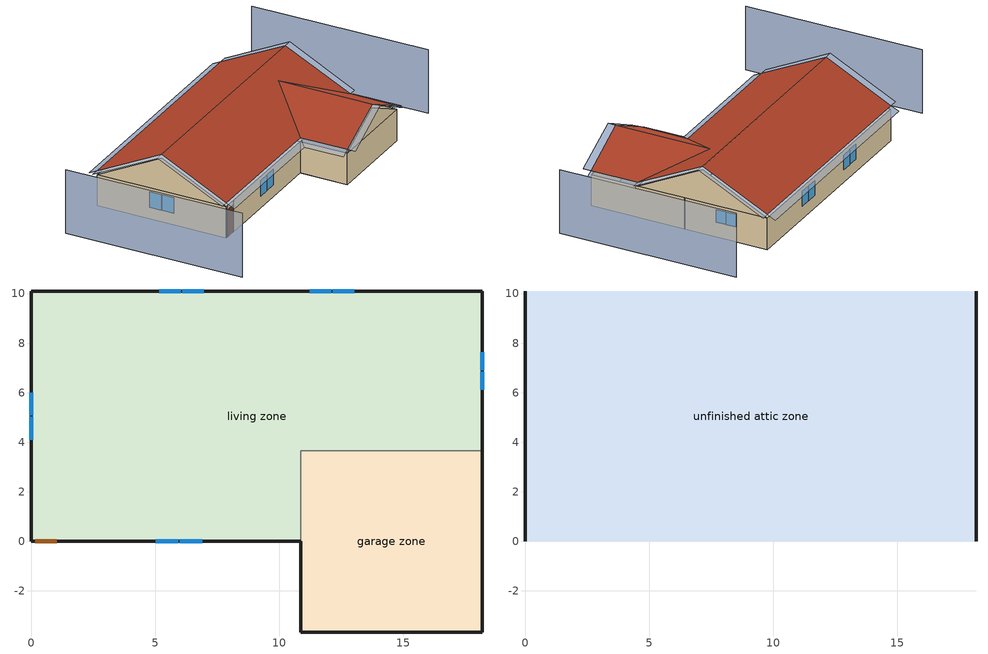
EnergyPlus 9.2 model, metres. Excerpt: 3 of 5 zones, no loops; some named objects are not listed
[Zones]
garage zone
 floor foundation (FloorFndGrndUnfinSlab): 10.87,-3.66 10.87,3.66 18.19,3.66 18.19,-3.66 z0
 wall outside (WallExtUninsUnfin): 10.87,0 10.87,-3.66 18.19,-3.66 18.19,3.66 z0:2.44; 10.87,-3.66,2.44 18.19,-3.66,2.44 14.53,-3.66,4.27
 wall to living zone (WallIntFinInsUnfin Reversed): 18.19,3.66 10.87,3.66 10.87,0 z0:2.44
 roof outside (RoofUnfinUninsExt): 10.87,0,2.74 10.87,-3.66,2.74 14.53,-3.66,4.57 14.53,3.66,4.57; 18.19,0,2.74 14.53,3.66,4.57 14.53,-3.66,4.57 18.19,-3.66,2.74
living zone
 floor foundation (FloorFndGrndFinSlab): 0,0 0,10.1 18.19,10.1 18.19,3.66 10.87,3.66 10.87,0 z0
 wall outside (WallExtInsFin): 18.19,3.66 18.19,10.1 0,10.1 0,0 0.13,0 1.05,0 10.87,0 z0:2.44
 window (WindowConstruction): 18.19,6.12 18.19,6.85 / 18.19,6.91 18.19,7.64 z1.16:2.13; 5.02,0 5.93,0 / 5.99,0 6.9,0 z0.93:2.13; 0,5.99 0,5.08 / 0,5.02 0,4.11 z0.92:2.13; 13.02,10.1 12.16,10.1 / 12.09,10.1 11.23,10.1 / 6.96,10.1 6.09,10.1 / 6.03,10.1 5.17,10.1 z0.98:2.13
 door (Door): 0.15,0 1.02,0 z0:2.13
unfinished attic zone
 floor to garage zone (FloorUnfinUninsUnfin): 18.19,3.66 18.19,0 10.87,0 10.87,3.66 z2.44
 floor to living zone (FloorFinInsUnfinAttic): 18.19,10.1 18.19,3.66 10.87,3.66 10.87,0 0,0 0,10.1 z2.44
 wall outside (WallExtUninsUnfin): 0,5.05,4.96 0,10.1,2.44 0,0,2.44; 18.19,5.05,4.96 18.19,0,2.44 18.19,10.1,2.44
 roof outside (RoofUnfinInsExt): 0,5.05,5.27 18.19,5.05,5.27 18.19,10.1,2.74 0,10.1,2.74; 0,5.05,5.27 0,0,2.74 10.87,0,2.74 14.53,3.66,4.57 18.19,0,2.74 18.19,5.05,5.27
shading: -4.57,10.1 -4.57,-3.66 / 22.76,-3.66 22.76,10.1 z0:4.96; -0.61,10.1,2.74 -0.61,5.05,5.27 0,5.05,5.27 0,10.1,2.74; 18.8,5.05,5.27 18.8,10.1,2.74 18.19,10.1,2.74 18.19,5.05,5.27; 18.19,10.71,2.44 0,10.71,2.44 0,10.1,2.74 18.19,10.1,2.74; 10.26,0,2.44 10.26,-3.66,2.44 10.87,-3.66,2.74 10.87,0,2.74; 10.87,-4.27,2.74 14.53,-4.27,4.57 14.53,-3.66,4.57 10.87,-3.66,2.74; 18.8,-3.66,2.44 18.8,0,2.44 18.19,0,2.74 18.19,-3.66,2.74; 14.53,-4.27,4.57 18.19,-4.27,2.74 18.19,-3.66,2.74 14.53,-3.66,4.57; -0.61,5.05,5.27 -0.61,0,2.74 0,0,2.74 0,5.05,5.27; 0,-0.61,2.44 10.87,-0.61,2.44 10.87,0,2.74 0,0,2.74; 18.8,0,2.74 18.8,5.05,5.27 18.19,5.05,5.27 18.19,0,2.74
[Building]
Building 1: North Axis {deg}=225; Terrain=Suburbs
[Site:Location]
Houston Bush Intercontinental_TX_USA: Latitude {deg}=30; Longitude {deg}=-95.37; Time Zone {hr}=-6; Elevation {m}=29
[Site:GroundTemperature:Deep]
20.359, 20.359, 20.359, 20.359, 20.359, 20.359, 20.359, 20.359, 20.359, 20.359, 20.359, 20.359
[Site:WaterMainsTemperature]
Calculation Method=Correlation; Annual Average Outdoor Air Temperature {C}=20.359; Maximum Difference In Monthly Average Outdoor Air Temperatures {deltaC}=17.7629
[Material] Roughness=Rough
Name | Thickness {m} | Conductivity {W/m-K} | Density {kg/m3} | Specific Heat {J/kg-K} | Thermal Absorptance | Solar Absorptance | Visible Absorptance
Asphalt Shingles&#44 Medium | 0.009525 | 0.162714 | 1121.4 | 1465.45 | 0.91 | 0.85 | 0.85
Concrete 4.0 in. | 0.1016 | 1.803125 | 2242.8 | 837.4 | 0.9 | 0.7 | 0.7
DoorMaterial | 0.04445 | 0.0612267 | 512.64 | 1214.23 | 0.9 | 0.7 | 0.7
Drywall 0.5 in. | 0.0127 | 0.160291 | 801 | 837.4 | 0.9 | 0.5 | 0.1
Floor Covering | 0.0127 | 0.0433444 | 54.468 | 1339.84 | 0.9 | 0.9 | 0.7
FloorFinStudAndAirFloor | 0.1397 | 0.606274 | 67.691 | 1210.98 | 0.9 | 0.7 | 0.7
FloorUAAdditionalCeilingIns | 0.196342 | 0.0539976 | 16.02 | 1046.75 | 0.9 | 0.7 | 0.7
FloorUATrussandIns | 0.0889 | 0.0564573 | 50.7834 | 1165.1 | 0.9 | 0.7 | 0.7
FootingMaterial; FootingMaterial 1 | 0.2032 | 1.803125 | 2242.8 | 837.4 | 0.9 | 0.7 | 0.7
res furniture material living space | 0.1524 | 0.115458 | 640.8 | 1214.23 | 0.9 | 0.6 | 0.1
RoofSheathing | 0.01905 | 0.115458 | 512.64 | 1214.23 | 0.9 | 0.7 | 0.7
RoofUARoofIns | 0.18415 | 8.02397 | 37.0049 | 1207.88 | 0.9 | 0.7 | 0.7
Vinyl&#44 Light | 0.009525 | 0.089435 | 177.822 | 1046.75 | 0.9 | 0.3 | 0.3
WallCMU | 0.1524 | 0.469988 | 1001.12 | 852.065 | 0.9 | 0.7 | 0.7
WallCMU 1 | 0.1524 | 0.472233 | 1001.12 | 852.065 | 0.9 | 0.7 | 0.7
WallFurring | 0.0508 | 0.0312359 | 110.334 | 1154.52 | 0.9 | 0.7 | 0.7
WallFurring 1 | 0.0508 | 0.0313851 | 110.334 | 1154.52 | 0.9 | 0.7 | 0.7
WallSheathing | 0.0127 | 0.115458 | 512.64 | 1214.23 | 0.9 | 0.7 | 0.7
WallStudAndCavity | 0.0889 | 0.393744 | 83.0341 | 1211.67 | 0.9 | 0.7 | 0.7
WallStudAndCavity 1 | 0.0889 | 0.397942 | 83.0341 | 1211.67 | 0.9 | 0.7 | 0.7
[WindowMaterial:Shade]
CoolingShade: Solar Transmittance=0.999; Solar Reflectance=0.00099; Visible Transmittance=0.999; Visible Reflectance=0.00099; Infrared Hemispherical Emissivity=1e-05; Infrared Transmittance=0.999; Thickness {m}=0.0001; Conductivity {W/m-K}=10000; Shade to Glass Distance {m}=0.001; Top Opening Multiplier=0; Bottom Opening Multiplier=0; Left-Side Opening Multiplier=0; Right-Side Opening Multiplier=0; Airflow Permeability=0
[WindowMaterial:SimpleGlazingSystem]
WindowMaterial: U-Factor {W/m2-K}=2.78222; Solar Heat Gain Coefficient=0.392
[Construction]
Door: DoorMaterial
FloorFinInsUnfinAttic: FloorUAAdditionalCeilingIns, FloorUATrussandIns, Drywall 0.5 in.
FloorFndGrndFinSlab: Concrete 4.0 in., Floor Covering
FloorFndGrndUnfinSlab: Concrete 4.0 in.
FloorUnfinUninsUnfin: FloorFinStudAndAirFloor, RoofSheathing
FloorUnfinUninsUnfin Reversed: RoofSheathing, FloorFinStudAndAirFloor
FootingConstruction: FootingMaterial
FootingConstruction 1: FootingMaterial 1
res furniture construction garage space; res furniture construction living space: res furniture material living space
RoofUnfinInsExt; RoofUnfinUninsExt: Asphalt Shingles&#44 Medium, RoofSheathing, RoofUARoofIns
WallExtInsFin: Vinyl&#44 Light, WallSheathing, WallCMU, WallFurring, Drywall 0.5 in.
WallExtUninsUnfin: Vinyl&#44 Light, WallSheathing, WallStudAndCavity
WallIntFinInsUnfin Reversed: WallFurring 1, WallCMU 1, WallSheathing
WallIntFinUninsFin: WallStudAndCavity 1, Drywall 0.5 in.
WindowConstruction: WindowMaterial
[Zone]
garage zone: Floor Area {m2}=80.2682; Part of Total Floor Area=Yes
living zone; unfinished attic zone: 
res ds res ac asys ret air zone; res ds res fur gas asys ret air zone: Volume {m3}=0.25
[SurfaceProperty:ExposedFoundationPerimeter] Exposed Perimeter Calculation Method=TotalExposedPerimeter
Name | Total Exposed Perimeter {m}
Surface 1 | 18.288
Surface 7 | 45.6094
[InternalMass]
Name | Construction | Zone or ZoneList | Surface Area {m2}
Merged Surface 21 - Surface 21 Reversed | FloorUnfinUninsUnfin Reversed | garage zone | 26.7561
res furniture mass garage space | res furniture construction garage space | garage zone | 5.35122
living space Partition | WallIntFinUninsFin | living zone | 157.006
res furniture mass living space | res furniture construction living space | living zone | 62.8025
[Lights] Design Level Calculation Method=LightingLevel; Return Air Fraction=0; Fraction Radiant=0.6; Fraction Visible=0.2; Fraction Replaceable=1
Name | Zone or ZoneList | Schedule | Lighting Level {W}
res lighting garage garage space | garage zone | lighting_garage | 8.47694
res lighting interior living space | living zone | lighting_interior | 545.84
[ZoneInfiltration:EffectiveLeakageArea] Schedule=Always On Discrete
Name | Zone | Effective Air Leakage Area {cm2} | Stack Coefficient | Wind Coefficient
res infil|garage attic space; res infil|garage space | garage zone | 363.676 | 0.000242002 | 5.99869e-05
res infil|unfinished attic space | unfinished attic zone | 6119.28 | 0.000196726 | 3.59254e-05
[People]
res occupants|living space: Zone or ZoneList=living zone; Number of People Schedule=occupants; Number of People Calculation Method=People; Number of People=2; Fraction Radiant=0.319734; Sensible Heat Fraction=0.573; Activity Level Schedule=Schedule Ruleset 1; Carbon Dioxide Generation Rate {m3/s-W}=0; Enable ASHRAE 55 Comfort Warnings=No; Mean Radiant Temperature Calculation Type=ZoneAveraged
[ElectricEquipment] Zone or ZoneList=living zone; Design Level Calculation Method=EquipmentLevel
Name | Schedule | Design Level {W} | Fraction Latent | Fraction Radiant | Fraction Lost
res cd electric | clothes_dryer | 116350 | 0.05 | 0.09 | 0.8
res ceil fan non benchmark equip | res ceil fan master | 22.5 | 0 | 0.558 | 0.07
res cw | clothes_washer_power | 181021 | 0 | 0.48 | 0.2
res infil_1 bath fan; res infil_1 house fan; res infil_1 range fan | Always On Discrete | 0 | 0 | 0 | 1
res misc plug loads|living space | plug_loads | 493.016 | 0.021 | 0.558 | 0.049
res range electric | cooking_range | 7050.58 | 0.3 | 0.24 | 0.3
res refrig | res refrig schedule | 65.0889 | 0 | 0 | 0
[OtherEquipment] Design Level Calculation Method=EquipmentLevel
Name | Fuel Type | Zone or ZoneList | Schedule | Design Level {W} | Fraction Latent | Fraction Radiant | Fraction Lost
res bath | None | living zone | baths | 11869.3 | 0 | 0 | 0
res ds res ac asys SupDCnToLvEq; res ds res ac asys SupLatLkToLvEq; res ds res ac asys SupSLkToLvEq; res ds res fur gas asys SupDCnToLvEq; res ds res fur gas asys SupLatLkToLvEq; res ds res fur gas asys SupSLkToLvEq | None | living zone | Always On Discrete | 0
res hot water distribution | None | living zone | res hot water distribution schedule | 72.4846 | 0 | 0 | 0
res range gas | NaturalGas | living zone | cooking_range | 73412 | 0.2 | 0.18 | 0.5
res shower | None | living zone | showers | 14462.2 | 0.487118 | 0 | 0
res sink | None | living zone | sinks | 12545.3 | 0.311976 | 0 | 0
res ds res ac asys RetDCnToPlEq; res ds res ac asys RetLatLkEq; res ds res ac asys RetSLkEq | None | res ds res ac asys ret air zone | Always On Discrete | 0
res ds res fur gas asys RetDCnToPlEq; res ds res fur gas asys RetLatLkEq; res ds res fur gas asys RetSLkEq | None | res ds res fur gas asys ret air zone | Always On Discrete | 0
res ds res ac asys RetDCnToAhEquip; res ds res ac asys SupDCnToAhEq; res ds res ac asys SupLatLkToAhEq; res ds res ac asys SupSLkToAhEq; res ds res fur gas asys RetDCnToAhEquip; res ds res fur gas asys SupDCnToAhEq; res ds res fur gas asys SupLatLkToAhEq; res ds res fur gas asys SupSLkToAhEq | None | unfinished attic zone | Always On Discrete | 0
[ZoneInfiltration:DesignFlowRate] Zone or ZoneList=living zone; Schedule=Always On Discrete; Design Flow Rate Calculation Method=Flow/Zone; Design Flow Rate {m3/s}=0
res infil_1 flow; res nv_1 flow
[ZoneMixing] Schedule=Always On Continuous; Design Flow Rate Calculation Method=Flow/Zone; Design Flow Rate {m3/s}=0
Name | Zone | Source Zone
res ds res ac asys AhToLivMix; res ds res fur gas asys AhToLivMix | living zone | unfinished attic zone
res ds res ac asys LivToAhMix; res ds res fur gas asys LivToAhMix | unfinished attic zone | living zone
[WindowShadingControl]
WindowShadingControl: Zone=living zone; Shading Type=InteriorShade; Shading Control Type=OnIfScheduleAllows; Schedule=Window shading schedule; Shading Control Is Scheduled=Yes; Glare Control Is Active=No; Shading Device Material=CoolingShade; Multiple Surface Control Type=Group; Fenestration Surface Name 1=Surface 9 - Window 3; Fenestration Surface Name 2=Surface 10 - Window 2; Fenestration Surface Name 3=Surface 10 - Window 1; Fenestration Surface Name 4=Surface 9 - Window 4; Fenestration Surface Name 5=Surface 13 - Window 2; Fenestration Surface Name 6=Surface 8 - Window 2; Fenestration Surface Name 7=Surface 9 - Window 2; Fenestration Surface Name 8=Surface 8 - Window 1; Fenestration Surface Name 9=Surface 9 - Window 1; Fenestration Surface Name 10=Surface 13 - Window 1
[AvailabilityManager:Scheduled] Schedule=Always On Discrete
res ac asys Availability Manager; res fur gas asys Availability Manager
[AirLoopHVAC:ReturnPlenum]
Name | Zone
res ac asys return plenum | res ds res ac asys ret air zone
res fur gas asys return plenum | res ds res fur gas asys ret air zone
[Foundation:Kiva] Wall Height Above Grade {m}=0.2032; Wall Depth Below Slab {m}=0.2032
Name | Footing Wall Construction
Foundation Kiva 1 | FootingConstruction
Foundation Kiva 2 | FootingConstruction 1
[Foundation:Kiva:Settings]
Soil Conductivity {W/m-K}=1.731; Soil Density {kg/m3}=1842.3; Soil Specific Heat {J/kg-K}=418.7; Ground Solar Absorptivity=0.9; Ground Thermal Absorptivity=0.9; Ground Surface Roughness {m}=0.03; Far-Field Width {m}=40; Deep-Ground Boundary Condition=ZeroFlux; Deep-Ground Depth {m}=40; Minimum Cell Dimension {m}=0.02; Maximum Cell Growth Coefficient=1.5; Simulation Timestep=Hourly
[Exterior:Lights]
res lighting exterior: Schedule=lighting_exterior; Design Level {W}=38.4111
[EnergyManagementSystem:GlobalVariable]
res_ds_res_ac_asys_AhMfr
res_ds_res_ac_asys_AhT
res_ds_res_ac_asys_AhToLiv
res_ds_res_ac_asys_AhTt
res_ds_res_ac_asys_AhVfr
res_ds_res_ac_asys_AhW
res_ds_res_ac_asys_AhWt
res_ds_res_ac_asys_FanRtf
res_ds_res_ac_asys_LivToAh
res_ds_res_ac_asys_lk_ret_fan_equiv
res_ds_res_ac_asys_lk_sup_fan_equiv
res_ds_res_ac_asys_RaT
res_ds_res_ac_asys_RaW
res_ds_res_ac_asys_RetDCnToAh
res_ds_res_ac_asys_RetDCnToPl
res_ds_res_ac_asys_RetLatLk
res_ds_res_ac_asys_RetSLk
res_ds_res_ac_asys_SupDCnToAh
res_ds_res_ac_asys_SupDCnToLv
res_ds_res_ac_asys_SupLatLkToAh
res_ds_res_ac_asys_SupLatLkToLv
res_ds_res_ac_asys_SupSLkToAh
res_ds_res_ac_asys_SupSLkToLv
res_ds_res_fur_gas_asys_AhMfr
res_ds_res_fur_gas_asys_AhT
res_ds_res_fur_gas_asys_AhToLiv
res_ds_res_fur_gas_asys_AhTt
res_ds_res_fur_gas_asys_AhVfr
res_ds_res_fur_gas_asys_AhW
res_ds_res_fur_gas_asys_AhWt
res_ds_res_fur_gas_asys_FanRtf
res_ds_res_fur_gas_asys_LivToAh
res_ds_res_fur_gas_asys_lk_ret_fan_equiv
res_ds_res_fur_gas_asys_lk_sup_fan_equiv
res_ds_res_fur_gas_asys_RaT
res_ds_res_fur_gas_asys_RaW
res_ds_res_fur_gas_asys_RetDCnToAh
res_ds_res_fur_gas_asys_RetDCnToPl
res_ds_res_fur_gas_asys_RetLatLk
res_ds_res_fur_gas_asys_RetSLk
res_ds_res_fur_gas_asys_SupDCnToAh
res_ds_res_fur_gas_asys_SupDCnToLv
res_ds_res_fur_gas_asys_SupLatLkToAh
res_ds_res_fur_gas_asys_SupLatLkToLv
res_ds_res_fur_gas_asys_SupSLkToAh
res_ds_res_fur_gas_asys_SupSLkToLv
[EnergyManagementSystem:Sensor]
Name | Output:Variable or Output:Meter | Output:Variable or Output:Meter Index Key
res_af_vw_s | Site Wind Speed
res_ceil_fan_sched_val_sensor | Schedule Value | res ceil fan schedule
res_ds_res_ac_asys_ah_mfr_s | System Node Mass Flow Rate | Node 18
res_ds_res_ac_asys_ah_tt_s | System Node Temperature | Node 18
res_ds_res_ac_asys_ah_t_s; res_ds_res_fur_gas_asys_ah_t_s | Zone Air Temperature | unfinished attic zone
res_ds_res_ac_asys_ah_vfr_s | System Node Current Density Volume Flow Rate | Node 18
res_ds_res_ac_asys_ah_wt_s | System Node Humidity Ratio | Node 18
res_ds_res_ac_asys_ah_w_s; res_ds_res_fur_gas_asys_ah_w_s | Zone Mean Air Humidity Ratio | unfinished attic zone
res_ds_res_ac_asys_ra_t_s | System Node Temperature | Node 21
res_ds_res_ac_asys_ra_w_s | System Node Humidity Ratio | Node 21
res_ds_res_fur_gas_asys_ah_mfr_s | System Node Mass Flow Rate | Node 25
res_ds_res_fur_gas_asys_ah_tt_s | System Node Temperature | Node 25
res_ds_res_fur_gas_asys_ah_vfr_s | System Node Current Density Volume Flow Rate | Node 25
res_ds_res_fur_gas_asys_ah_wt_s | System Node Humidity Ratio | Node 25
res_ds_res_fur_gas_asys_ra_t_s | System Node Temperature | Node 28
res_ds_res_fur_gas_asys_ra_w_s | System Node Humidity Ratio | Node 28
res_infil_1_bath_sch_s | Schedule Value | res mv_1 bath exhaust schedule
res_infil_1_dryer_sch_s | Schedule Value | clothes_dryer_exhaust
res_infil_1_range_sch_s | Schedule Value | res mv_1 range exhaust schedule
res_infil_1_wh_sch_s | Schedule Value | Always On Discrete
res_nv_1_nva_s | Schedule Value | res nv_1 avail schedule
res_nv_1_sp_s | Schedule Value | res nv_1 temp schedule
res_nv_pb_s | Site Outdoor Air Barometric Pressure
res_nv_wt_s | Site Outdoor Air Humidity Ratio
[EnergyManagementSystem:Actuator]
Name | Actuated Component Unique | Actuated Component Type | Actuated Component Control Type
res_ceil_fan_sched_override | res ceil fan master | Schedule:Constant | Schedule Value
res_ds_res_ac_asys_AhToLivMix_act | res ds res ac asys AhToLivMix | ZoneMixing | Air Exchange Flow Rate
res_ds_res_ac_asys_LivToAhMix_act | res ds res ac asys LivToAhMix | ZoneMixing | Air Exchange Flow Rate
res_ds_res_ac_asys_RetDCnToAhEquip_act | res ds res ac asys RetDCnToAhEquip | OtherEquipment | Power Level
res_ds_res_ac_asys_RetDCnToPlEq_act | res ds res ac asys RetDCnToPlEq | OtherEquipment | Power Level
res_ds_res_ac_asys_RetLatLkEq_act | res ds res ac asys RetLatLkEq | OtherEquipment | Power Level
res_ds_res_ac_asys_RetSLkEq_act | res ds res ac asys RetSLkEq | OtherEquipment | Power Level
res_ds_res_ac_asys_SupDCnToAhEq_act | res ds res ac asys SupDCnToAhEq | OtherEquipment | Power Level
res_ds_res_ac_asys_SupDCnToLvEq_act | res ds res ac asys SupDCnToLvEq | OtherEquipment | Power Level
res_ds_res_ac_asys_SupLatLkToAhEq_act | res ds res ac asys SupLatLkToAhEq | OtherEquipment | Power Level
res_ds_res_ac_asys_SupLatLkToLvEq_act | res ds res ac asys SupLatLkToLvEq | OtherEquipment | Power Level
res_ds_res_ac_asys_SupSLkToAhEq_act | res ds res ac asys SupSLkToAhEq | OtherEquipment | Power Level
res_ds_res_ac_asys_SupSLkToLvEq_act | res ds res ac asys SupSLkToLvEq | OtherEquipment | Power Level
res_ds_res_fur_gas_asys_AhToLivMix_act | res ds res fur gas asys AhToLivMix | ZoneMixing | Air Exchange Flow Rate
res_ds_res_fur_gas_asys_LivToAhMix_act | res ds res fur gas asys LivToAhMix | ZoneMixing | Air Exchange Flow Rate
res_ds_res_fur_gas_asys_RetDCnToAhEquip_act | res ds res fur gas asys RetDCnToAhEquip | OtherEquipment | Power Level
res_ds_res_fur_gas_asys_RetDCnToPlEq_act | res ds res fur gas asys RetDCnToPlEq | OtherEquipment | Power Level
res_ds_res_fur_gas_asys_RetLatLkEq_act | res ds res fur gas asys RetLatLkEq | OtherEquipment | Power Level
res_ds_res_fur_gas_asys_RetSLkEq_act | res ds res fur gas asys RetSLkEq | OtherEquipment | Power Level
res_ds_res_fur_gas_asys_SupDCnToAhEq_act | res ds res fur gas asys SupDCnToAhEq | OtherEquipment | Power Level
res_ds_res_fur_gas_asys_SupDCnToLvEq_act | res ds res fur gas asys SupDCnToLvEq | OtherEquipment | Power Level
res_ds_res_fur_gas_asys_SupLatLkToAhEq_act | res ds res fur gas asys SupLatLkToAhEq | OtherEquipment | Power Level
res_ds_res_fur_gas_asys_SupLatLkToLvEq_act | res ds res fur gas asys SupLatLkToLvEq | OtherEquipment | Power Level
res_ds_res_fur_gas_asys_SupSLkToAhEq_act | res ds res fur gas asys SupSLkToAhEq | OtherEquipment | Power Level
res_ds_res_fur_gas_asys_SupSLkToLvEq_act | res ds res fur gas asys SupSLkToLvEq | OtherEquipment | Power Level
res_infil_1_bath_fan_act | res infil_1 bath fan | ElectricEquipment | Electric Power Level
res_infil_1_flow_act | res infil_1 flow | Zone Infiltration | Air Exchange Flow Rate
res_infil_1_house_fan_act | res infil_1 house fan | ElectricEquipment | Electric Power Level
res_infil_1_range_fan_act | res infil_1 range fan | ElectricEquipment | Electric Power Level
res_nv_1_flow_act | res nv_1 flow | Zone Infiltration | Air Exchange Flow Rate
[EnergyManagementSystem:Program]
res_ceil_fan_schedule_program: If res_ceil_fan_sched_val_sensor == 0; Set res_ceil_fan_sched_override = 0; ElseIf res_ceil_fan_tin_sensor < 24.389; Set res_ceil_fan_sched_override = 0; Else; Set res_ceil_fan_sched_override = 1; EndIf
res_ds_res_ac_asys_program: Set res_ds_res_ac_asys_AhMfr = res_ds_res_ac_asys_ah_mfr_s; Set res_ds_res_ac_asys_FanRtf = res_ds_res_ac_asys_fan_rtf_s; Set res_ds_res_ac_asys_AhVfr = res_ds_res_ac_asys_ah_vfr_s; Set res_ds_res_ac_asys_AhTt = res_ds_res_ac_asys_ah_tt_s; Set res_ds_res_ac_asys_AhWt = res_ds_res_ac_asys_ah_wt_s; Set res_ds_res_ac_asys_RaT = res_ds_res_ac_asys_ra_t_s; Set res_ds_res_ac_asys_RaW = res_ds_res_ac_asys_ra_w_s; Set res_ds_res_ac_asys_AhT = res_ds_res_ac_asys_ah_t_s; Set res_ds_res_ac_asys_AhW = res_ds_res_ac_asys_ah_w_s; Run res_ds_res_ac_asys_lk_subrout; Set res_ds_res_ac_asys_SupSLkToLvEq_act = res_ds_res_ac_asys_SupSLkToLv; Set res_ds_res_ac_asys_SupLatLkToLvEq_act = res_ds_res_ac_asys_SupLatLkToLv; Set res_ds_res_ac_asys_SupDCnToLvEq_act = res_ds_res_ac_asys_SupDCnToLv; Set res_ds_res_ac_asys_SupDCnToAhEq_act = res_ds_res_ac_asys_SupDCnToAh; Set res_ds_res_ac_asys_SupSLkToAhEq_act = res_ds_res_ac_asys_SupSLkToAh; Set res_ds_res_ac_asys_SupLatLkToAhEq_act = res_ds_res_ac_asys_SupLatLkToAh; Set res_ds_res_ac_asys_RetSLkEq_act = res_ds_res_ac_asys_RetSLk; Set res_ds_res_ac_asys_RetLatLkEq_act = res_ds_res_ac_asys_RetLatLk; Set res_ds_res_ac_asys_RetDCnToPlEq_act = res_ds_res_ac_asys_RetDCnToPl; Set res_ds_res_ac_asys_RetDCnToAhEquip_act = res_ds_res_ac_asys_RetDCnToAh; Set res_ds_res_ac_asys_AhToLivMix_act = res_ds_res_ac_asys_AhToLiv; Set res_ds_res_ac_asys_LivToAhMix_act = res_ds_res_ac_asys_LivToAh
res_ds_res_fur_gas_asys_program: Set res_ds_res_fur_gas_asys_AhMfr = res_ds_res_fur_gas_asys_ah_mfr_s; Set res_ds_res_fur_gas_asys_FanRtf = res_ds_res_fur_gas_asys_fan_rtf_s; Set res_ds_res_fur_gas_asys_AhVfr = res_ds_res_fur_gas_asys_ah_vfr_s; Set res_ds_res_fur_gas_asys_AhTt = res_ds_res_fur_gas_asys_ah_tt_s; Set res_ds_res_fur_gas_asys_AhWt = res_ds_res_fur_gas_asys_ah_wt_s; Set res_ds_res_fur_gas_asys_RaT = res_ds_res_fur_gas_asys_ra_t_s; Set res_ds_res_fur_gas_asys_RaW = res_ds_res_fur_gas_asys_ra_w_s; Set res_ds_res_fur_gas_asys_AhT = res_ds_res_fur_gas_asys_ah_t_s; Set res_ds_res_fur_gas_asys_AhW = res_ds_res_fur_gas_asys_ah_w_s; Run res_ds_res_fur_gas_asys_lk_subrout; Set res_ds_res_fur_gas_asys_SupSLkToLvEq_act = res_ds_res_fur_gas_asys_SupSLkToLv; Set res_ds_res_fur_gas_asys_SupLatLkToLvEq_act = res_ds_res_fur_gas_asys_SupLatLkToLv; Set res_ds_res_fur_gas_asys_SupDCnToLvEq_act = res_ds_res_fur_gas_asys_SupDCnToLv; Set res_ds_res_fur_gas_asys_SupDCnToAhEq_act = res_ds_res_fur_gas_asys_SupDCnToAh; Set res_ds_res_fur_gas_asys_SupSLkToAhEq_act = res_ds_res_fur_gas_asys_SupSLkToAh; Set res_ds_res_fur_gas_asys_SupLatLkToAhEq_act = res_ds_res_fur_gas_asys_SupLatLkToAh; Set res_ds_res_fur_gas_asys_RetSLkEq_act = res_ds_res_fur_gas_asys_RetSLk; Set res_ds_res_fur_gas_asys_RetLatLkEq_act = res_ds_res_fur_gas_asys_RetLatLk; Set res_ds_res_fur_gas_asys_RetDCnToPlEq_act = res_ds_res_fur_gas_asys_RetDCnToPl; Set res_ds_res_fur_gas_asys_RetDCnToAhEquip_act = res_ds_res_fur_gas_asys_RetDCnToAh; Set res_ds_res_fur_gas_asys_AhToLivMix_act = res_ds_res_fur_gas_asys_AhToLiv; Set res_ds_res_fur_gas_asys_LivToAhMix_act = res_ds_res_fur_gas_asys_LivToAh
[Schedule:File] File=/var/simdata/openstudio/generated_files/schedules.csv; Rows to Skip at Top=1; Number of Hours of Data=8760; Column Separator=Comma; Interpolate to Timestep=No; Minutes per Item=15
Name | Column Number
lighting_garage | 6
lighting_interior | 4
baths | 11
clothes_dryer | 9
clothes_washer_power | 16
cooking_range | 2
lighting_exterior | 5
occupants | 1
plug_loads | 3
showers | 12
sinks | 13
[Schedule:Constant] Hourly Value=1
Always On Continuous; Always On Discrete; res ceil fan master
[Schedule:Day:Interval]
res hot water distribution schedule allday1; res hot water distribution schedule allday10; res hot water distribution schedule allday11; res hot water distribution schedule allday12; res hot water distribution schedule allday2; res hot water distribution schedule allday3; res hot water distribution schedule allday4; res hot water distribution schedule allday5; res hot water distribution schedule allday6; res hot water distribution schedule allday7; res hot water distribution schedule allday8; res hot water distribution schedule allday9: No, 01:00, 0.078424, 02:00, 0.0392749, 04:00, 0.00981873, 05:00, 0.0392749, 06:00, 0.274547, 07:00, 0.941213, 08:00, 1, 09:00, 0.960725, 10:00, 0.843152, 11:00, 0.764728, 12:00, 0.60788, 13:00, 0.529456, 15:00, 0.470544, 16:00, 0.411757, 17:00, 0.548968, 18:00, 0.725453, 19:00, 0.86279, 20:00, 0.823515, 21:00, 0.745091, 22:00, 0.60788, 23:00, 0.529456, 24:00, 0.294058
res refrig schedule allday1; res refrig schedule allday12: No, 01:00, 0.610949, 02:00, 0.595675, 03:00, 0.580401, 04:00, 0.565128, 06:00, 0.549854, 07:00, 0.580401, 08:00, 0.610949, 10:00, 0.626223, 12:00, 0.610949, 15:00, 0.641496, 16:00, 0.626223, 17:00, 0.672044, 18:00, 0.733139, 19:00, 0.763686, 20:00, 0.733139, 21:00, 0.717865, 22:00, 0.702591, 23:00, 0.672044, 24:00, 0.626223
res refrig schedule allday10: No, 01:00, 0.679562, 02:00, 0.662573, 03:00, 0.645584, 04:00, 0.628595, 06:00, 0.611606, 07:00, 0.645584, 08:00, 0.679562, 10:00, 0.696551, 12:00, 0.679562, 15:00, 0.71354, 16:00, 0.696551, 17:00, 0.747518, 18:00, 0.815474, 19:00, 0.849453, 20:00, 0.815474, 21:00, 0.798485, 22:00, 0.781496, 23:00, 0.747518, 24:00, 0.696551
res refrig schedule allday11: No, 01:00, 0.675182, 02:00, 0.658303, 03:00, 0.641423, 04:00, 0.624544, 06:00, 0.607664, 07:00, 0.641423, 08:00, 0.675182, 10:00, 0.692062, 12:00, 0.675182, 15:00, 0.708942, 16:00, 0.692062, 17:00, 0.742701, 18:00, 0.810219, 19:00, 0.843978, 20:00, 0.810219, 21:00, 0.793339, 22:00, 0.77646, 23:00, 0.742701, 24:00, 0.692062
res refrig schedule allday2: No, 01:00, 0.609489, 02:00, 0.594252, 03:00, 0.579015, 04:00, 0.563777, 06:00, 0.54854, 07:00, 0.579015, 08:00, 0.609489, 10:00, 0.624726, 12:00, 0.609489, 15:00, 0.639964, 16:00, 0.624726, 17:00, 0.670438, 18:00, 0.731387, 19:00, 0.761861, 20:00, 0.731387, 21:00, 0.71615, 22:00, 0.700912, 23:00, 0.670438, 24:00, 0.624726
res refrig schedule allday3; res refrig schedule allday4; res refrig schedule allday5: No, 01:00, 0.791241, 02:00, 0.77146, 03:00, 0.751679, 04:00, 0.731898, 06:00, 0.712117, 07:00, 0.751679, 08:00, 0.791241, 10:00, 0.811022, 12:00, 0.791241, 15:00, 0.830803, 16:00, 0.811022, 17:00, 0.870365, 18:00, 0.949489, 19:00, 0.989051, 20:00, 0.949489, 21:00, 0.929708, 22:00, 0.909927, 23:00, 0.870365, 24:00, 0.811022
res refrig schedule allday6; res refrig schedule allday7; res refrig schedule allday8; res refrig schedule allday9: No, 01:00, 0.8, 02:00, 0.78, 03:00, 0.76, 04:00, 0.74, 06:00, 0.72, 07:00, 0.76, 08:00, 0.8, 10:00, 0.82, 12:00, 0.8, 15:00, 0.84, 16:00, 0.82, 17:00, 0.88, 18:00, 0.96, 19:00, 1, 20:00, 0.96, 21:00, 0.94, 22:00, 0.92, 23:00, 0.88, 24:00, 0.82
res refrig schedule summer design; Window shading schedule allday10; Window shading schedule allday11; Window shading schedule allday3; Window shading schedule allday4; Window shading schedule allday5; Window shading schedule allday6; Window shading schedule allday7; Window shading schedule allday8; Window shading schedule allday9: No, 24:00, 1
res refrig schedule winter design; Schedule Day 11; Schedule Day 4; Schedule Day 5; Window shading schedule allday1; Window shading schedule allday12; Window shading schedule allday2: No, 24:00, 0
Schedule Day 3: No, 24:00, 112.539
[Schedule:Week:Daily]
res hot water distribution schedule Week Rule - Jan1-Jan6: Schedule Day 5, res hot water distribution schedule allday1, res hot water distribution schedule allday1, res hot water distribution schedule allday1, res hot water distribution schedule allday1, res hot water distribution schedule allday1, res hot water distribution schedule allday1, Schedule Day 5, Schedule Day 5, Schedule Day 5, Schedule Day 5, Schedule Day 5
res hot water distribution schedule Week Rule - Jan7-Jan27: res hot water distribution schedule allday1, res hot water distribution schedule allday1, res hot water distribution schedule allday1, res hot water distribution schedule allday1, res hot water distribution schedule allday1, res hot water distribution schedule allday1, res hot water distribution schedule allday1, Schedule Day 5, Schedule Day 5, Schedule Day 5, Schedule Day 5, Schedule Day 5
res hot water distribution schedule Week Rule - Jan28-Feb3: res hot water distribution schedule allday1, res hot water distribution schedule allday1, res hot water distribution schedule allday1, res hot water distribution schedule allday1, res hot water distribution schedule allday2, res hot water distribution schedule allday2, res hot water distribution schedule allday2, Schedule Day 5, Schedule Day 5, Schedule Day 5, Schedule Day 5, Schedule Day 5
res hot water distribution schedule Week Rule - Feb4-Feb24: res hot water distribution schedule allday2, res hot water distribution schedule allday2, res hot water distribution schedule allday2, res hot water distribution schedule allday2, res hot water distribution schedule allday2, res hot water distribution schedule allday2, res hot water distribution schedule allday2, Schedule Day 5, Schedule Day 5, Schedule Day 5, Schedule Day 5, Schedule Day 5
res hot water distribution schedule Week Rule - Feb25-Mar3: res hot water distribution schedule allday2, res hot water distribution schedule allday2, res hot water distribution schedule allday2, res hot water distribution schedule allday2, res hot water distribution schedule allday3, res hot water distribution schedule allday3, res hot water distribution schedule allday3, Schedule Day 5, Schedule Day 5, Schedule Day 5, Schedule Day 5, Schedule Day 5
res hot water distribution schedule Week Rule - Mar4-Mar31: res hot water distribution schedule allday3, res hot water distribution schedule allday3, res hot water distribution schedule allday3, res hot water distribution schedule allday3, res hot water distribution schedule allday3, res hot water distribution schedule allday3, res hot water distribution schedule allday3, Schedule Day 5, Schedule Day 5, Schedule Day 5, Schedule Day 5, Schedule Day 5
res hot water distribution schedule Week Rule - Apr1-Apr28: res hot water distribution schedule allday4, res hot water distribution schedule allday4, res hot water distribution schedule allday4, res hot water distribution schedule allday4, res hot water distribution schedule allday4, res hot water distribution schedule allday4, res hot water distribution schedule allday4, Schedule Day 5, Schedule Day 5, Schedule Day 5, Schedule Day 5, Schedule Day 5
res hot water distribution schedule Week Rule - Apr29-May5: res hot water distribution schedule allday4, res hot water distribution schedule allday4, res hot water distribution schedule allday5, res hot water distribution schedule allday5, res hot water distribution schedule allday5, res hot water distribution schedule allday5, res hot water distribution schedule allday5, Schedule Day 5, Schedule Day 5, Schedule Day 5, Schedule Day 5, Schedule Day 5
res hot water distribution schedule Week Rule - May6-May26: res hot water distribution schedule allday5, res hot water distribution schedule allday5, res hot water distribution schedule allday5, res hot water distribution schedule allday5, res hot water distribution schedule allday5, res hot water distribution schedule allday5, res hot water distribution schedule allday5, Schedule Day 5, Schedule Day 5, Schedule Day 5, Schedule Day 5, Schedule Day 5
res hot water distribution schedule Week Rule - May27-Jun2: res hot water distribution schedule allday5, res hot water distribution schedule allday5, res hot water distribution schedule allday5, res hot water distribution schedule allday5, res hot water distribution schedule allday5, res hot water distribution schedule allday6, res hot water distribution schedule allday6, Schedule Day 5, Schedule Day 5, Schedule Day 5, Schedule Day 5, Schedule Day 5
res hot water distribution schedule Week Rule - Jun3-Jun30: res hot water distribution schedule allday6, res hot water distribution schedule allday6, res hot water distribution schedule allday6, res hot water distribution schedule allday6, res hot water distribution schedule allday6, res hot water distribution schedule allday6, res hot water distribution schedule allday6, Schedule Day 5, Schedule Day 5, Schedule Day 5, Schedule Day 5, Schedule Day 5
res hot water distribution schedule Week Rule - Jul1-Jul28: res hot water distribution schedule allday7, res hot water distribution schedule allday7, res hot water distribution schedule allday7, res hot water distribution schedule allday7, res hot water distribution schedule allday7, res hot water distribution schedule allday7, res hot water distribution schedule allday7, Schedule Day 5, Schedule Day 5, Schedule Day 5, Schedule Day 5, Schedule Day 5
res hot water distribution schedule Week Rule - Jul29-Aug4: res hot water distribution schedule allday7, res hot water distribution schedule allday7, res hot water distribution schedule allday7, res hot water distribution schedule allday8, res hot water distribution schedule allday8, res hot water distribution schedule allday8, res hot water distribution schedule allday8, Schedule Day 5, Schedule Day 5, Schedule Day 5, Schedule Day 5, Schedule Day 5
res hot water distribution schedule Week Rule - Aug5-Aug25: res hot water distribution schedule allday8, res hot water distribution schedule allday8, res hot water distribution schedule allday8, res hot water distribution schedule allday8, res hot water distribution schedule allday8, res hot water distribution schedule allday8, res hot water distribution schedule allday8, Schedule Day 5, Schedule Day 5, Schedule Day 5, Schedule Day 5, Schedule Day 5
res hot water distribution schedule Week Rule - Aug26-Sep1: res hot water distribution schedule allday8, res hot water distribution schedule allday8, res hot water distribution schedule allday8, res hot water distribution schedule allday8, res hot water distribution schedule allday8, res hot water distribution schedule allday8, res hot water distribution schedule allday9, Schedule Day 5, Schedule Day 5, Schedule Day 5, Schedule Day 5, Schedule Day 5
res hot water distribution schedule Week Rule - Sep2-Sep29: res hot water distribution schedule allday9, res hot water distribution schedule allday9, res hot water distribution schedule allday9, res hot water distribution schedule allday9, res hot water distribution schedule allday9, res hot water distribution schedule allday9, res hot water distribution schedule allday9, Schedule Day 5, Schedule Day 5, Schedule Day 5, Schedule Day 5, Schedule Day 5
res hot water distribution schedule Week Rule - Sep30-Oct6: res hot water distribution schedule allday9, res hot water distribution schedule allday10, res hot water distribution schedule allday10, res hot water distribution schedule allday10, res hot water distribution schedule allday10, res hot water distribution schedule allday10, res hot water distribution schedule allday10, Schedule Day 5, Schedule Day 5, Schedule Day 5, Schedule Day 5, Schedule Day 5
res hot water distribution schedule Week Rule - Oct7-Oct27: res hot water distribution schedule allday10, res hot water distribution schedule allday10, res hot water distribution schedule allday10, res hot water distribution schedule allday10, res hot water distribution schedule allday10, res hot water distribution schedule allday10, res hot water distribution schedule allday10, Schedule Day 5, Schedule Day 5, Schedule Day 5, Schedule Day 5, Schedule Day 5
res hot water distribution schedule Week Rule - Oct28-Nov3: res hot water distribution schedule allday10, res hot water distribution schedule allday10, res hot water distribution schedule allday10, res hot water distribution schedule allday10, res hot water distribution schedule allday11, res hot water distribution schedule allday11, res hot water distribution schedule allday11, Schedule Day 5, Schedule Day 5, Schedule Day 5, Schedule Day 5, Schedule Day 5
res hot water distribution schedule Week Rule - Nov4-Nov24: res hot water distribution schedule allday11, res hot water distribution schedule allday11, res hot water distribution schedule allday11, res hot water distribution schedule allday11, res hot water distribution schedule allday11, res hot water distribution schedule allday11, res hot water distribution schedule allday11, Schedule Day 5, Schedule Day 5, Schedule Day 5, Schedule Day 5, Schedule Day 5
res hot water distribution schedule Week Rule - Nov25-Dec1: res hot water distribution schedule allday11, res hot water distribution schedule allday11, res hot water distribution schedule allday11, res hot water distribution schedule allday11, res hot water distribution schedule allday11, res hot water distribution schedule allday11, res hot water distribution schedule allday12, Schedule Day 5, Schedule Day 5, Schedule Day 5, Schedule Day 5, Schedule Day 5
res hot water distribution schedule Week Rule - Dec2-Dec31: res hot water distribution schedule allday12, res hot water distribution schedule allday12, res hot water distribution schedule allday12, res hot water distribution schedule allday12, res hot water distribution schedule allday12, res hot water distribution schedule allday12, res hot water distribution schedule allday12, Schedule Day 5, Schedule Day 5, Schedule Day 5, Schedule Day 5, Schedule Day 5
res refrig schedule Week Rule - Jan1-Jan6: Schedule Day 11, res refrig schedule allday1, res refrig schedule allday1, res refrig schedule allday1, res refrig schedule allday1, res refrig schedule allday1, res refrig schedule allday1, Schedule Day 11, res refrig schedule summer design, res refrig schedule winter design, Schedule Day 11, Schedule Day 11
res refrig schedule Week Rule - Jan7-Jan27: res refrig schedule allday1, res refrig schedule allday1, res refrig schedule allday1, res refrig schedule allday1, res refrig schedule allday1, res refrig schedule allday1, res refrig schedule allday1, Schedule Day 11, res refrig schedule summer design, res refrig schedule winter design, Schedule Day 11, Schedule Day 11
res refrig schedule Week Rule - Jan28-Feb3: res refrig schedule allday1, res refrig schedule allday1, res refrig schedule allday1, res refrig schedule allday1, res refrig schedule allday2, res refrig schedule allday2, res refrig schedule allday2, Schedule Day 11, res refrig schedule summer design, res refrig schedule winter design, Schedule Day 11, Schedule Day 11
res refrig schedule Week Rule - Feb4-Feb24: res refrig schedule allday2, res refrig schedule allday2, res refrig schedule allday2, res refrig schedule allday2, res refrig schedule allday2, res refrig schedule allday2, res refrig schedule allday2, Schedule Day 11, res refrig schedule summer design, res refrig schedule winter design, Schedule Day 11, Schedule Day 11
res refrig schedule Week Rule - Feb25-Mar3: res refrig schedule allday2, res refrig schedule allday2, res refrig schedule allday2, res refrig schedule allday2, res refrig schedule allday3, res refrig schedule allday3, res refrig schedule allday3, Schedule Day 11, res refrig schedule summer design, res refrig schedule winter design, Schedule Day 11, Schedule Day 11
res refrig schedule Week Rule - Mar4-Mar31: res refrig schedule allday3, res refrig schedule allday3, res refrig schedule allday3, res refrig schedule allday3, res refrig schedule allday3, res refrig schedule allday3, res refrig schedule allday3, Schedule Day 11, res refrig schedule summer design, res refrig schedule winter design, Schedule Day 11, Schedule Day 11
res refrig schedule Week Rule - Apr1-Apr28: res refrig schedule allday4, res refrig schedule allday4, res refrig schedule allday4, res refrig schedule allday4, res refrig schedule allday4, res refrig schedule allday4, res refrig schedule allday4, Schedule Day 11, res refrig schedule summer design, res refrig schedule winter design, Schedule Day 11, Schedule Day 11
res refrig schedule Week Rule - Apr29-May5: res refrig schedule allday4, res refrig schedule allday4, res refrig schedule allday5, res refrig schedule allday5, res refrig schedule allday5, res refrig schedule allday5, res refrig schedule allday5, Schedule Day 11, res refrig schedule summer design, res refrig schedule winter design, Schedule Day 11, Schedule Day 11
res refrig schedule Week Rule - May6-May26: res refrig schedule allday5, res refrig schedule allday5, res refrig schedule allday5, res refrig schedule allday5, res refrig schedule allday5, res refrig schedule allday5, res refrig schedule allday5, Schedule Day 11, res refrig schedule summer design, res refrig schedule winter design, Schedule Day 11, Schedule Day 11
res refrig schedule Week Rule - May27-Jun2: res refrig schedule allday5, res refrig schedule allday5, res refrig schedule allday5, res refrig schedule allday5, res refrig schedule allday5, res refrig schedule allday6, res refrig schedule allday6, Schedule Day 11, res refrig schedule summer design, res refrig schedule winter design, Schedule Day 11, Schedule Day 11
res refrig schedule Week Rule - Jun3-Jun30: res refrig schedule allday6, res refrig schedule allday6, res refrig schedule allday6, res refrig schedule allday6, res refrig schedule allday6, res refrig schedule allday6, res refrig schedule allday6, Schedule Day 11, res refrig schedule summer design, res refrig schedule winter design, Schedule Day 11, Schedule Day 11
res refrig schedule Week Rule - Jul1-Jul28: res refrig schedule allday7, res refrig schedule allday7, res refrig schedule allday7, res refrig schedule allday7, res refrig schedule allday7, res refrig schedule allday7, res refrig schedule allday7, Schedule Day 11, res refrig schedule summer design, res refrig schedule winter design, Schedule Day 11, Schedule Day 11
res refrig schedule Week Rule - Jul29-Aug4: res refrig schedule allday7, res refrig schedule allday7, res refrig schedule allday7, res refrig schedule allday8, res refrig schedule allday8, res refrig schedule allday8, res refrig schedule allday8, Schedule Day 11, res refrig schedule summer design, res refrig schedule winter design, Schedule Day 11, Schedule Day 11
res refrig schedule Week Rule - Aug5-Aug25: res refrig schedule allday8, res refrig schedule allday8, res refrig schedule allday8, res refrig schedule allday8, res refrig schedule allday8, res refrig schedule allday8, res refrig schedule allday8, Schedule Day 11, res refrig schedule summer design, res refrig schedule winter design, Schedule Day 11, Schedule Day 11
res refrig schedule Week Rule - Aug26-Sep1: res refrig schedule allday8, res refrig schedule allday8, res refrig schedule allday8, res refrig schedule allday8, res refrig schedule allday8, res refrig schedule allday8, res refrig schedule allday9, Schedule Day 11, res refrig schedule summer design, res refrig schedule winter design, Schedule Day 11, Schedule Day 11
res refrig schedule Week Rule - Sep2-Sep29: res refrig schedule allday9, res refrig schedule allday9, res refrig schedule allday9, res refrig schedule allday9, res refrig schedule allday9, res refrig schedule allday9, res refrig schedule allday9, Schedule Day 11, res refrig schedule summer design, res refrig schedule winter design, Schedule Day 11, Schedule Day 11
res refrig schedule Week Rule - Sep30-Oct6: res refrig schedule allday9, res refrig schedule allday10, res refrig schedule allday10, res refrig schedule allday10, res refrig schedule allday10, res refrig schedule allday10, res refrig schedule allday10, Schedule Day 11, res refrig schedule summer design, res refrig schedule winter design, Schedule Day 11, Schedule Day 11
res refrig schedule Week Rule - Oct7-Oct27: res refrig schedule allday10, res refrig schedule allday10, res refrig schedule allday10, res refrig schedule allday10, res refrig schedule allday10, res refrig schedule allday10, res refrig schedule allday10, Schedule Day 11, res refrig schedule summer design, res refrig schedule winter design, Schedule Day 11, Schedule Day 11
res refrig schedule Week Rule - Oct28-Nov3: res refrig schedule allday10, res refrig schedule allday10, res refrig schedule allday10, res refrig schedule allday10, res refrig schedule allday11, res refrig schedule allday11, res refrig schedule allday11, Schedule Day 11, res refrig schedule summer design, res refrig schedule winter design, Schedule Day 11, Schedule Day 11
res refrig schedule Week Rule - Nov4-Nov24: res refrig schedule allday11, res refrig schedule allday11, res refrig schedule allday11, res refrig schedule allday11, res refrig schedule allday11, res refrig schedule allday11, res refrig schedule allday11, Schedule Day 11, res refrig schedule summer design, res refrig schedule winter design, Schedule Day 11, Schedule Day 11
res refrig schedule Week Rule - Nov25-Dec1: res refrig schedule allday11, res refrig schedule allday11, res refrig schedule allday11, res refrig schedule allday11, res refrig schedule allday11, res refrig schedule allday11, res refrig schedule allday12, Schedule Day 11, res refrig schedule summer design, res refrig schedule winter design, Schedule Day 11, Schedule Day 11
res refrig schedule Week Rule - Dec2-Dec31: res refrig schedule allday12, res refrig schedule allday12, res refrig schedule allday12, res refrig schedule allday12, res refrig schedule allday12, res refrig schedule allday12, res refrig schedule allday12, Schedule Day 11, res refrig schedule summer design, res refrig schedule winter design, Schedule Day 11, Schedule Day 11
Schedule Ruleset 1 Week Rule - Jan1-Dec31: Schedule Day 3, Schedule Day 3, Schedule Day 3, Schedule Day 3, Schedule Day 3, Schedule Day 3, Schedule Day 3, Schedule Day 3, Schedule Day 3, Schedule Day 3, Schedule Day 3, Schedule Day 3
Window shading schedule Week Rule - Jan1-Jan6: Schedule Day 4, Window shading schedule allday1, Window shading schedule allday1, Window shading schedule allday1, Window shading schedule allday1, Window shading schedule allday1, Window shading schedule allday1, Schedule Day 4, Schedule Day 4, Schedule Day 4, Schedule Day 4, Schedule Day 4
Window shading schedule Week Rule - Jan7-Jan27: Window shading schedule allday1, Window shading schedule allday1, Window shading schedule allday1, Window shading schedule allday1, Window shading schedule allday1, Window shading schedule allday1, Window shading schedule allday1, Schedule Day 4, Schedule Day 4, Schedule Day 4, Schedule Day 4, Schedule Day 4
Window shading schedule Week Rule - Jan28-Feb3: Window shading schedule allday1, Window shading schedule allday1, Window shading schedule allday1, Window shading schedule allday1, Window shading schedule allday2, Window shading schedule allday2, Window shading schedule allday2, Schedule Day 4, Schedule Day 4, Schedule Day 4, Schedule Day 4, Schedule Day 4
Window shading schedule Week Rule - Feb4-Feb24: Window shading schedule allday2, Window shading schedule allday2, Window shading schedule allday2, Window shading schedule allday2, Window shading schedule allday2, Window shading schedule allday2, Window shading schedule allday2, Schedule Day 4, Schedule Day 4, Schedule Day 4, Schedule Day 4, Schedule Day 4
Window shading schedule Week Rule - Feb25-Mar3: Window shading schedule allday2, Window shading schedule allday2, Window shading schedule allday2, Window shading schedule allday2, Window shading schedule allday3, Window shading schedule allday3, Window shading schedule allday3, Schedule Day 4, Schedule Day 4, Schedule Day 4, Schedule Day 4, Schedule Day 4
Window shading schedule Week Rule - Mar4-Mar31: Window shading schedule allday3, Window shading schedule allday3, Window shading schedule allday3, Window shading schedule allday3, Window shading schedule allday3, Window shading schedule allday3, Window shading schedule allday3, Schedule Day 4, Schedule Day 4, Schedule Day 4, Schedule Day 4, Schedule Day 4
Window shading schedule Week Rule - Apr1-Apr28: Window shading schedule allday4, Window shading schedule allday4, Window shading schedule allday4, Window shading schedule allday4, Window shading schedule allday4, Window shading schedule allday4, Window shading schedule allday4, Schedule Day 4, Schedule Day 4, Schedule Day 4, Schedule Day 4, Schedule Day 4
Window shading schedule Week Rule - Apr29-May5: Window shading schedule allday4, Window shading schedule allday4, Window shading schedule allday5, Window shading schedule allday5, Window shading schedule allday5, Window shading schedule allday5, Window shading schedule allday5, Schedule Day 4, Schedule Day 4, Schedule Day 4, Schedule Day 4, Schedule Day 4
Window shading schedule Week Rule - May6-May26: Window shading schedule allday5, Window shading schedule allday5, Window shading schedule allday5, Window shading schedule allday5, Window shading schedule allday5, Window shading schedule allday5, Window shading schedule allday5, Schedule Day 4, Schedule Day 4, Schedule Day 4, Schedule Day 4, Schedule Day 4
Window shading schedule Week Rule - May27-Jun2: Window shading schedule allday5, Window shading schedule allday5, Window shading schedule allday5, Window shading schedule allday5, Window shading schedule allday5, Window shading schedule allday6, Window shading schedule allday6, Schedule Day 4, Schedule Day 4, Schedule Day 4, Schedule Day 4, Schedule Day 4
Window shading schedule Week Rule - Jun3-Jun30: Window shading schedule allday6, Window shading schedule allday6, Window shading schedule allday6, Window shading schedule allday6, Window shading schedule allday6, Window shading schedule allday6, Window shading schedule allday6, Schedule Day 4, Schedule Day 4, Schedule Day 4, Schedule Day 4, Schedule Day 4
Window shading schedule Week Rule - Jul1-Jul28: Window shading schedule allday7, Window shading schedule allday7, Window shading schedule allday7, Window shading schedule allday7, Window shading schedule allday7, Window shading schedule allday7, Window shading schedule allday7, Schedule Day 4, Schedule Day 4, Schedule Day 4, Schedule Day 4, Schedule Day 4
Window shading schedule Week Rule - Jul29-Aug4: Window shading schedule allday7, Window shading schedule allday7, Window shading schedule allday7, Window shading schedule allday8, Window shading schedule allday8, Window shading schedule allday8, Window shading schedule allday8, Schedule Day 4, Schedule Day 4, Schedule Day 4, Schedule Day 4, Schedule Day 4
Window shading schedule Week Rule - Aug5-Aug25: Window shading schedule allday8, Window shading schedule allday8, Window shading schedule allday8, Window shading schedule allday8, Window shading schedule allday8, Window shading schedule allday8, Window shading schedule allday8, Schedule Day 4, Schedule Day 4, Schedule Day 4, Schedule Day 4, Schedule Day 4
Window shading schedule Week Rule - Aug26-Sep1: Window shading schedule allday8, Window shading schedule allday8, Window shading schedule allday8, Window shading schedule allday8, Window shading schedule allday8, Window shading schedule allday8, Window shading schedule allday9, Schedule Day 4, Schedule Day 4, Schedule Day 4, Schedule Day 4, Schedule Day 4
Window shading schedule Week Rule - Sep2-Sep29: Window shading schedule allday9, Window shading schedule allday9, Window shading schedule allday9, Window shading schedule allday9, Window shading schedule allday9, Window shading schedule allday9, Window shading schedule allday9, Schedule Day 4, Schedule Day 4, Schedule Day 4, Schedule Day 4, Schedule Day 4
Window shading schedule Week Rule - Sep30-Oct6: Window shading schedule allday9, Window shading schedule allday10, Window shading schedule allday10, Window shading schedule allday10, Window shading schedule allday10, Window shading schedule allday10, Window shading schedule allday10, Schedule Day 4, Schedule Day 4, Schedule Day 4, Schedule Day 4, Schedule Day 4
Window shading schedule Week Rule - Oct7-Oct27: Window shading schedule allday10, Window shading schedule allday10, Window shading schedule allday10, Window shading schedule allday10, Window shading schedule allday10, Window shading schedule allday10, Window shading schedule allday10, Schedule Day 4, Schedule Day 4, Schedule Day 4, Schedule Day 4, Schedule Day 4
Window shading schedule Week Rule - Oct28-Nov3: Window shading schedule allday10, Window shading schedule allday10, Window shading schedule allday10, Window shading schedule allday10, Window shading schedule allday11, Window shading schedule allday11, Window shading schedule allday11, Schedule Day 4, Schedule Day 4, Schedule Day 4, Schedule Day 4, Schedule Day 4
Window shading schedule Week Rule - Nov4-Nov24: Window shading schedule allday11, Window shading schedule allday11, Window shading schedule allday11, Window shading schedule allday11, Window shading schedule allday11, Window shading schedule allday11, Window shading schedule allday11, Schedule Day 4, Schedule Day 4, Schedule Day 4, Schedule Day 4, Schedule Day 4
Window shading schedule Week Rule - Nov25-Dec1: Window shading schedule allday11, Window shading schedule allday11, Window shading schedule allday11, Window shading schedule allday11, Window shading schedule allday11, Window shading schedule allday11, Window shading schedule allday12, Schedule Day 4, Schedule Day 4, Schedule Day 4, Schedule Day 4, Schedule Day 4
Window shading schedule Week Rule - Dec2-Dec31: Window shading schedule allday12, Window shading schedule allday12, Window shading schedule allday12, Window shading schedule allday12, Window shading schedule allday12, Window shading schedule allday12, Window shading schedule allday12, Schedule Day 4, Schedule Day 4, Schedule Day 4, Schedule Day 4, Schedule Day 4
[Schedule:Year]
res hot water distribution schedule: res hot water distribution schedule Week Rule - Jan1-Jan6, 1, 1, 1, 6, res hot water distribution schedule Week Rule - Jan7-Jan27, 1, 7, 1, 27, res hot water distribution schedule Week Rule - Jan28-Feb3, 1, 28, 2, 3, res hot water distribution schedule Week Rule - Feb4-Feb24, 2, 4, 2, 24, res hot water distribution schedule Week Rule - Feb25-Mar3, 2, 25, 3, 3, res hot water distribution schedule Week Rule - Mar4-Mar31, 3, 4, 3, 31, res hot water distribution schedule Week Rule - Apr1-Apr28, 4, 1, 4, 28, res hot water distribution schedule Week Rule - Apr29-May5, 4, 29, 5, 5, res hot water distribution schedule Week Rule - May6-May26, 5, 6, 5, 26, res hot water distribution schedule Week Rule - May27-Jun2, 5, 27, 6, 2, res hot water distribution schedule Week Rule - Jun3-Jun30, 6, 3, 6, 30, res hot water distribution schedule Week Rule - Jul1-Jul28, 7, 1, 7, 28, res hot water distribution schedule Week Rule - Jul29-Aug4, 7, 29, 8, 4, res hot water distribution schedule Week Rule - Aug5-Aug25, 8, 5, 8, 25, res hot water distribution schedule Week Rule - Aug26-Sep1, 8, 26, 9, 1, res hot water distribution schedule Week Rule - Sep2-Sep29, 9, 2, 9, 29, res hot water distribution schedule Week Rule - Sep30-Oct6, 9, 30, 10, 6, res hot water distribution schedule Week Rule - Oct7-Oct27, 10, 7, 10, 27, res hot water distribution schedule Week Rule - Oct28-Nov3, 10, 28, 11, 3, res hot water distribution schedule Week Rule - Nov4-Nov24, 11, 4, 11, 24, res hot water distribution schedule Week Rule - Nov25-Dec1, 11, 25, 12, 1, res hot water distribution schedule Week Rule - Dec2-Dec31, 12, 2, 12, 31
res refrig schedule: res refrig schedule Week Rule - Jan1-Jan6, 1, 1, 1, 6, res refrig schedule Week Rule - Jan7-Jan27, 1, 7, 1, 27, res refrig schedule Week Rule - Jan28-Feb3, 1, 28, 2, 3, res refrig schedule Week Rule - Feb4-Feb24, 2, 4, 2, 24, res refrig schedule Week Rule - Feb25-Mar3, 2, 25, 3, 3, res refrig schedule Week Rule - Mar4-Mar31, 3, 4, 3, 31, res refrig schedule Week Rule - Apr1-Apr28, 4, 1, 4, 28, res refrig schedule Week Rule - Apr29-May5, 4, 29, 5, 5, res refrig schedule Week Rule - May6-May26, 5, 6, 5, 26, res refrig schedule Week Rule - May27-Jun2, 5, 27, 6, 2, res refrig schedule Week Rule - Jun3-Jun30, 6, 3, 6, 30, res refrig schedule Week Rule - Jul1-Jul28, 7, 1, 7, 28, res refrig schedule Week Rule - Jul29-Aug4, 7, 29, 8, 4, res refrig schedule Week Rule - Aug5-Aug25, 8, 5, 8, 25, res refrig schedule Week Rule - Aug26-Sep1, 8, 26, 9, 1, res refrig schedule Week Rule - Sep2-Sep29, 9, 2, 9, 29, res refrig schedule Week Rule - Sep30-Oct6, 9, 30, 10, 6, res refrig schedule Week Rule - Oct7-Oct27, 10, 7, 10, 27, res refrig schedule Week Rule - Oct28-Nov3, 10, 28, 11, 3, res refrig schedule Week Rule - Nov4-Nov24, 11, 4, 11, 24, res refrig schedule Week Rule - Nov25-Dec1, 11, 25, 12, 1, res refrig schedule Week Rule - Dec2-Dec31, 12, 2, 12, 31
Schedule Ruleset 1: Schedule Ruleset 1 Week Rule - Jan1-Dec31, 1, 1, 12, 31
Window shading schedule: Window shading schedule Week Rule - Jan1-Jan6, 1, 1, 1, 6, Window shading schedule Week Rule - Jan7-Jan27, 1, 7, 1, 27, Window shading schedule Week Rule - Jan28-Feb3, 1, 28, 2, 3, Window shading schedule Week Rule - Feb4-Feb24, 2, 4, 2, 24, Window shading schedule Week Rule - Feb25-Mar3, 2, 25, 3, 3, Window shading schedule Week Rule - Mar4-Mar31, 3, 4, 3, 31, Window shading schedule Week Rule - Apr1-Apr28, 4, 1, 4, 28, Window shading schedule Week Rule - Apr29-May5, 4, 29, 5, 5, Window shading schedule Week Rule - May6-May26, 5, 6, 5, 26, Window shading schedule Week Rule - May27-Jun2, 5, 27, 6, 2, Window shading schedule Week Rule - Jun3-Jun30, 6, 3, 6, 30, Window shading schedule Week Rule - Jul1-Jul28, 7, 1, 7, 28, Window shading schedule Week Rule - Jul29-Aug4, 7, 29, 8, 4, Window shading schedule Week Rule - Aug5-Aug25, 8, 5, 8, 25, Window shading schedule Week Rule - Aug26-Sep1, 8, 26, 9, 1, Window shading schedule Week Rule - Sep2-Sep29, 9, 2, 9, 29, Window shading schedule Week Rule - Sep30-Oct6, 9, 30, 10, 6, Window shading schedule Week Rule - Oct7-Oct27, 10, 7, 10, 27, Window shading schedule Week Rule - Oct28-Nov3, 10, 28, 11, 3, Window shading schedule Week Rule - Nov4-Nov24, 11, 4, 11, 24, Window shading schedule Week Rule - Nov25-Dec1, 11, 25, 12, 1, Window shading schedule Week Rule - Dec2-Dec31, 12, 2, 12, 31
